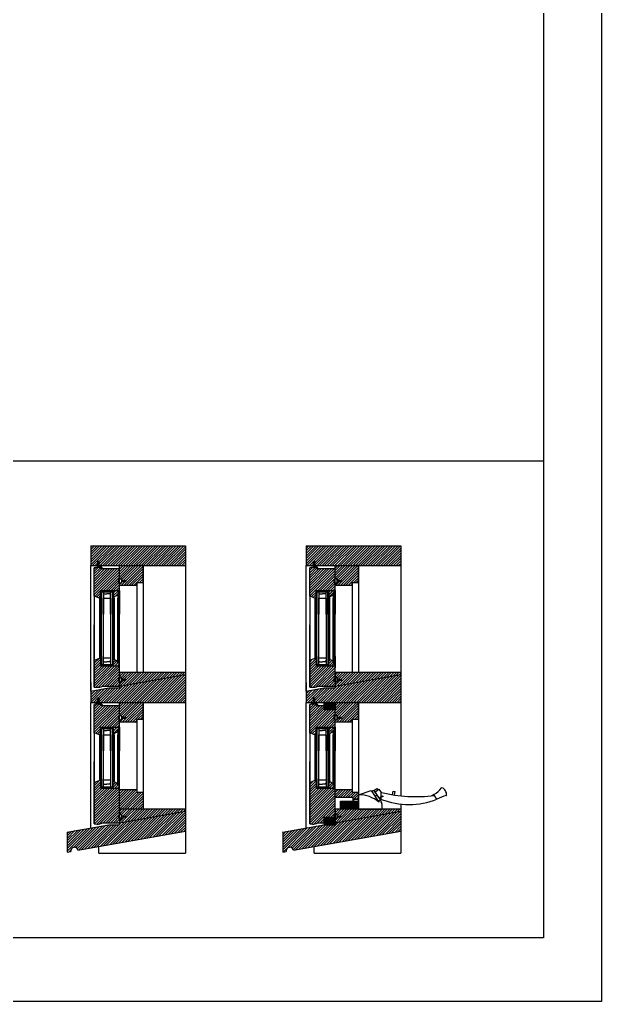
# Model space of a CAD drawing. Header units: inches. Extents: x 1985 to 11287, y 379 to 3234.
# Drawn here: x 9011.6 to 9051.9, y 1682.5 to 1750.5 of the extents above; entities that cross this region are included whole.
import ezdxf

# ---------------------------------------------------------------- set-up
doc = ezdxf.new("R2010")
doc.units = ezdxf.units.IN
doc.header["$MEASUREMENT"] = 0
for name, color, linetype in [('glass 99', 6, 'CONTINUOUS'), ('glazing tape 99', 7, 'CONTINUOUS'), ('hardware 99', 94, 'CONTINUOUS'), ('hatch 99', 1, 'CONTINUOUS'), ('separation 99', 3, 'CONTINUOUS'), ('weatherstripping 99', 5, 'CONTINUOUS'), ('wood detail 99', 7, 'CONTINUOUS')]:
    doc.layers.add(name, color=color, linetype=linetype)
pattern_1 = [(45, (8567.92054, 1741.58993), (-0.088388348, 0.088388348), [])]

msp = doc.modelspace()

# ---------------------------------------------------------------- hatches: boundary and pattern name
at = {"layer": 'glazing tape 99'}
h = msp.add_hatch(color=256, dxfattribs=at)
h.paths.add_polyline_path([(9017.261604, 1710.40328), (9017.199104, 1710.40328), (9017.199104, 1710.938994), (9017.261604, 1710.938994)])
h.paths.add_polyline_path([(9018.074104, 1710.40328), (9018.011604, 1710.40328), (9018.011604, 1710.938994), (9018.074104, 1710.938994)])
h = msp.add_hatch(color=256, dxfattribs=at)
h.paths.add_polyline_path([(9032.189895, 1710.40328), (9032.127395, 1710.40328), (9032.127395, 1710.938994), (9032.189895, 1710.938994)])
h.paths.add_polyline_path([(9033.002395, 1710.40328), (9032.939895, 1710.40328), (9032.939895, 1710.938994), (9033.002395, 1710.938994)])
h = msp.add_hatch(color=256, dxfattribs=at)
h.paths.add_polyline_path([(9017.261604, 1706.253398), (9017.199104, 1706.253398), (9017.199104, 1705.717684), (9017.261604, 1705.717684)])
h.paths.add_polyline_path([(9018.074104, 1706.253398), (9018.011604, 1706.253398), (9018.011604, 1705.717684), (9018.074104, 1705.717684)])
h = msp.add_hatch(color=256, dxfattribs=at)
h.paths.add_polyline_path([(9032.189895, 1706.253398), (9032.127395, 1706.253398), (9032.127395, 1705.717684), (9032.189895, 1705.717684)])
h.paths.add_polyline_path([(9033.002395, 1706.253398), (9032.939895, 1706.253398), (9032.939895, 1705.717684), (9033.002395, 1705.717684)])
h = msp.add_hatch(color=256, dxfattribs=at)
h.paths.add_polyline_path([(9017.261604, 1700.929073), (9017.199104, 1700.929073), (9017.199104, 1701.464787), (9017.261604, 1701.464787)])
h.paths.add_polyline_path([(9018.074104, 1700.929073), (9018.011604, 1700.929073), (9018.011604, 1701.464787), (9018.074104, 1701.464787)])
h = msp.add_hatch(color=256, dxfattribs=at)
h.paths.add_polyline_path([(9032.189895, 1700.929073), (9032.127395, 1700.929073), (9032.127395, 1701.464787), (9032.189895, 1701.464787)])
h.paths.add_polyline_path([(9033.002395, 1700.929073), (9032.939895, 1700.929073), (9032.939895, 1701.464787), (9033.002395, 1701.464787)])
h = msp.add_hatch(color=256, dxfattribs=at)
h.paths.add_polyline_path([(9017.261604, 1697.779191), (9017.199104, 1697.779191), (9017.199104, 1697.243477), (9017.261604, 1697.243477)])
h.paths.add_polyline_path([(9018.074104, 1697.779191), (9018.011604, 1697.779191), (9018.011604, 1697.243477), (9018.074104, 1697.243477)])
h = msp.add_hatch(color=256, dxfattribs=at)
h.paths.add_polyline_path([(9032.189895, 1697.779191), (9032.127395, 1697.779191), (9032.127395, 1697.243477), (9032.189895, 1697.243477)])
h.paths.add_polyline_path([(9033.002395, 1697.779191), (9032.939895, 1697.779191), (9032.939895, 1697.243477), (9033.002395, 1697.243477)])
at = {"layer": 'hardware 99'}
h = msp.add_hatch(dxfattribs=at)
h.set_pattern_fill('HONEY', color=256, scale=0.25, style=0)
h.set_pattern_definition([(0, (8612.51547, 1446.390688), (0.046875, 0.0270632937), [0.03125, -0.0625]), (120, (8612.51547, 1446.390688), (-0.0468749999, 0.027063294), [0.03125, -0.0625]), (60, (8612.51547, 1446.390688), (1e-10, 0.0541265877), [-0.0625, 0.03125])])
h.paths.add_polyline_path([(9032.689895, 1703.179073), (9032.689895, 1702.679073), (9033.439895, 1702.679073), (9033.439895, 1703.179073)])
h = msp.add_hatch(dxfattribs=at)
h.set_pattern_fill('HONEY', color=256, scale=0.25, style=0)
h.set_pattern_definition([(0, (8630.850232, 1446.571265), (0.046875, 0.0270632937), [0.03125, -0.0625]), (120, (8630.850232, 1446.571265), (-0.0468749999, 0.027063294), [0.03125, -0.0625]), (60, (8630.850232, 1446.571265), (1e-10, 0.0541265877), [-0.0625, 0.03125])])
h.paths.add_polyline_path([(9033.814895, 1696.337739), (9033.814895, 1695.775239), (9035.064895, 1695.775239), (9035.064895, 1696.337739)])
h = msp.add_hatch(dxfattribs=at)
h.set_pattern_fill('HONEY', color=256, scale=0.25, style=0)
h.set_pattern_definition([(0, (8618.938645, 1682.083762), (0.046875, 0.0270632937), [0.03125, -0.0625]), (120, (8618.938645, 1682.083762), (-0.0468749999, 0.027063294), [0.03125, -0.0625]), (60, (8618.938645, 1682.083762), (1e-10, 0.0541265877), [-0.0625, 0.03125])])
h.paths.add_polyline_path([(9033.439895, 1694.705477), (9033.439895, 1695.20545), (9032.689895, 1695.20545), (9032.689895, 1694.705477)])
at = {"layer": 'hatch 99'}
h = msp.add_hatch(dxfattribs=at)
h.set_pattern_fill('ANSI31', color=256, style=0)
h.set_pattern_definition(pattern_1)
h.paths.add_polyline_path([(9016.511604, 1714.02828), (9016.511604, 1712.65328), (9017.011653, 1712.65328), (9017.011653, 1712.96578), (9017.081653, 1712.96578), (9017.081653, 1712.65328), (9023.074104, 1712.65328), (9023.074104, 1714.02828)])
h.paths.add_polyline_path([(9018.511604, 1712.15328), (9018.511604, 1712.444589), (9017.32375, 1712.444589, 0.141972216), (9016.941408, 1712.52666, 0.035496617), (9016.761604, 1712.509594), (9016.761604, 1710.563994), (9017.136604, 1710.40328), (9017.199104, 1710.40328), (9017.199104, 1710.938994), (9018.511604, 1710.938994)])
h.paths.add_polyline_path([(9018.386604, 1710.71578), (9018.449104, 1710.71578), (9018.449104, 1710.938994), (9018.074104, 1710.938994), (9018.074104, 1710.40328), (9018.136604, 1710.40328, -0.375199902), (9018.261604, 1710.55953, 0.375199902)])
h.paths.add_polyline_path([(9019.699104, 1711.46578), (9020.136604, 1711.46578), (9020.136604, 1712.65328), (9018.511604, 1712.65328), (9018.511604, 1711.90328), (9018.511604, 1711.77783, -0.365977382), (9018.696481, 1711.62158), (9018.949104, 1711.62158), (9018.949104, 1711.55908), (9018.696481, 1711.55908, -0.365977382), (9018.511604, 1711.40283), (9018.511604, 1711.27828), (9019.699104, 1711.27828)])
h = msp.add_hatch(dxfattribs=at)
h.set_pattern_fill('ANSI31', color=256, style=0)
h.set_pattern_definition(pattern_1)
h.paths.add_polyline_path([(9031.439895, 1714.02828), (9031.439895, 1712.65328), (9031.939944, 1712.65328), (9031.939944, 1712.96578), (9032.009944, 1712.96578), (9032.009944, 1712.65328), (9038.002395, 1712.65328), (9038.002395, 1714.02828)])
h.paths.add_polyline_path([(9032.252041, 1712.444589, 0.141972216), (9031.869699, 1712.52666, 0.035496617), (9031.689895, 1712.509594), (9031.689895, 1710.563994), (9032.064895, 1710.40328), (9032.127395, 1710.40328), (9032.127395, 1710.938994), (9033.439895, 1710.938994), (9033.439895, 1712.15328), (9033.439895, 1712.444589)])
h.paths.add_polyline_path([(9033.002395, 1710.40328), (9033.064895, 1710.40328, -0.375199902), (9033.189895, 1710.55953, 0.350781059), (9033.314895, 1710.702658), (9033.314895, 1710.71578), (9033.377395, 1710.71578), (9033.377395, 1710.938994), (9033.002395, 1710.938994)])
h.paths.add_polyline_path([(9033.877395, 1711.62158), (9033.877395, 1711.55908), (9033.624772, 1711.55908, -0.365977382), (9033.439895, 1711.40283), (9033.439895, 1711.27828), (9034.627395, 1711.27828), (9034.627395, 1711.46578), (9035.064895, 1711.46578), (9035.064895, 1712.65328), (9033.439895, 1712.65328), (9033.439895, 1711.90328), (9033.439895, 1711.77783, -0.365977382), (9033.624772, 1711.62158)])
h = msp.add_hatch(dxfattribs=at)
h.set_pattern_fill('ANSI31', color=256, style=0)
h.set_pattern_definition(pattern_1)
h.paths.add_polyline_path([(9018.449104, 1705.940898), (9018.386604, 1705.940898), (9018.386604, 1705.95402, 0.350781055), (9018.261604, 1706.097148, -0.375199902), (9018.136604, 1706.253398), (9018.074104, 1706.253398), (9018.074104, 1705.717684), (9018.449104, 1705.717684)])
h.paths.add_polyline_path([(9018.511604, 1705.717684), (9017.199104, 1705.717684), (9017.199104, 1706.253398), (9017.136604, 1706.253398), (9016.761604, 1706.092684), (9016.761604, 1706.012326), (9016.761604, 1704.239642, 0.035496617), (9016.941408, 1704.222575, 0.141972216), (9017.32375, 1704.304647), (9018.511604, 1704.304647), (9018.511604, 1704.311929), (9018.511604, 1705.249446)])
h.paths.add_polyline_path([(9023.074104, 1705.11642), (9023.074104, 1705.249446), (9018.511604, 1705.249446), (9018.511604, 1704.936946, -0.365977382), (9018.696481, 1704.780696), (9018.949104, 1704.780696), (9018.949104, 1704.718196), (9018.696481, 1704.718196, -0.365977382), (9018.511604, 1704.561946), (9018.511604, 1704.311929)])
h.paths.add_polyline_path([(9023.074104, 1704.929073), (9023.074104, 1705.11642), (9018.511604, 1704.311929), (9018.511604, 1704.179683), (9017.761604, 1704.179683), (9016.511604, 1703.959275), (9016.511604, 1703.179073), (9017.011653, 1703.179073), (9017.011653, 1703.491573), (9017.081653, 1703.491573), (9017.081653, 1703.179073), (9023.074104, 1703.179073)])
h.paths.add_polyline_path([(9020.136604, 1703.179073), (9018.511604, 1703.179073), (9018.511604, 1702.429073), (9018.511604, 1702.303623, -0.365977382), (9018.696481, 1702.147373), (9018.949104, 1702.147373), (9018.949104, 1702.084873), (9018.696481, 1702.084873, -0.365977382), (9018.511604, 1701.928623), (9018.511604, 1701.804073), (9019.699104, 1701.804073), (9019.699104, 1701.991573), (9020.136604, 1701.991573)])
h.paths.add_polyline_path([(9018.511604, 1702.679073), (9018.511604, 1702.970382), (9017.32375, 1702.970382, 0.141972216), (9016.941408, 1703.052453, 0.035496617), (9016.761604, 1703.035387), (9016.761604, 1701.089787), (9017.136604, 1700.929073), (9017.199104, 1700.929073), (9017.199104, 1701.464787), (9018.511604, 1701.464787)])
h.paths.add_polyline_path([(9018.449104, 1701.464787), (9018.074104, 1701.464787), (9018.074104, 1700.929073), (9018.136604, 1700.929073, -0.375199902), (9018.261604, 1701.085323, 0.350781059), (9018.386604, 1701.228451), (9018.386604, 1701.241573), (9018.449104, 1701.241573)])
h = msp.add_hatch(dxfattribs=at)
h.set_pattern_fill('ANSI31', color=256, style=0)
h.set_pattern_definition(pattern_1)
h.paths.add_polyline_path([(9033.377395, 1705.940898), (9033.314895, 1705.940898), (9033.314895, 1705.95402, 0.350781055), (9033.189895, 1706.097148, -0.375199902), (9033.064895, 1706.253398), (9033.002395, 1706.253398), (9033.002395, 1705.717684), (9033.377395, 1705.717684)])
h.paths.add_polyline_path([(9033.439895, 1705.249446), (9033.439895, 1705.717684), (9032.127395, 1705.717684), (9032.127395, 1706.253398), (9032.064895, 1706.253398), (9031.689895, 1706.092684), (9031.689895, 1706.012326), (9031.689895, 1704.239642, 0.035496617), (9031.869699, 1704.222575, 0.141972216), (9032.252041, 1704.304647), (9033.439895, 1704.304647), (9033.439895, 1704.311929)])
h.paths.add_polyline_path([(9038.002395, 1705.11642), (9038.002395, 1705.249446), (9033.439895, 1705.249446), (9033.439895, 1704.936946, -0.365977382), (9033.624772, 1704.780696), (9033.877395, 1704.780696), (9033.877395, 1704.718196), (9033.624772, 1704.718196, -0.365977382), (9033.439895, 1704.561946), (9033.439895, 1704.311929)])
h.paths.add_polyline_path([(9038.002395, 1704.929073), (9038.002395, 1705.11642), (9033.439895, 1704.311929), (9033.439895, 1704.179683), (9032.689895, 1704.179683), (9031.439895, 1703.959275), (9031.439895, 1703.179073), (9031.939944, 1703.179073), (9031.939944, 1703.491573), (9032.009944, 1703.491573), (9032.009944, 1703.179073), (9038.002395, 1703.179073)])
h.paths.add_polyline_path([(9035.064895, 1703.179073), (9033.439895, 1703.179073), (9033.439895, 1702.429073), (9033.439895, 1702.303623, -0.365977382), (9033.624772, 1702.147373), (9033.877395, 1702.147373), (9033.877395, 1702.084873), (9033.624772, 1702.084873, -0.365977382), (9033.439895, 1701.928623), (9033.439895, 1701.804073), (9034.627395, 1701.804073), (9034.627395, 1701.991573), (9035.064895, 1701.991573)])
h.paths.add_polyline_path([(9033.439895, 1702.679073), (9032.689895, 1702.679073), (9032.689895, 1702.970382), (9032.252041, 1702.970382, 0.141972216), (9031.869699, 1703.052453, 0.035496617), (9031.689895, 1703.035387), (9031.689895, 1701.089787), (9032.064895, 1700.929073), (9032.127395, 1700.929073), (9032.127395, 1701.464787), (9033.439895, 1701.464787)])
h.paths.add_polyline_path([(9033.377395, 1701.464787), (9033.002395, 1701.464787), (9033.002395, 1700.929073), (9033.064895, 1700.929073, -0.375199902), (9033.189895, 1701.085323, 0.375199902), (9033.314895, 1701.241573), (9033.377395, 1701.241573)])
h = msp.add_hatch(dxfattribs=at)
h.set_pattern_fill('ANSI31', color=256, style=0)
h.set_pattern_definition(pattern_1)
h.paths.add_polyline_path([(9018.449104, 1697.243477), (9018.449104, 1697.466691), (9018.386604, 1697.466691), (9018.386604, 1697.479813, 0.350781055), (9018.261604, 1697.622941, -0.375199902), (9018.136604, 1697.779191), (9018.074104, 1697.779191), (9018.074104, 1697.243477)])
h.paths.add_polyline_path([(9018.511604, 1697.243477), (9017.199104, 1697.243477), (9017.199104, 1697.779191), (9017.136604, 1697.779191), (9016.761604, 1697.618477), (9016.761604, 1697.53812), (9016.761604, 1694.765435, 0.035496617), (9016.941408, 1694.748369, 0.141972216), (9017.32375, 1694.83044), (9018.511604, 1694.83044), (9018.511604, 1694.837722), (9018.511604, 1695.775239)])
h.paths.add_polyline_path([(9019.699104, 1696.962739), (9019.699104, 1697.150239), (9018.511604, 1697.150239), (9018.511604, 1696.962739), (9018.511604, 1695.775239), (9020.136604, 1695.775239), (9020.136604, 1696.962739)])
h.paths.add_polyline_path([(9023.074104, 1695.642214), (9023.074104, 1695.775239), (9018.511604, 1695.775239), (9018.511604, 1695.462739, -0.365977382), (9018.696481, 1695.306489), (9018.949104, 1695.306489), (9018.949104, 1695.243989), (9018.696481, 1695.243989, -0.365977382), (9018.511604, 1695.087739), (9018.511604, 1694.837722)])
h.paths.add_polyline_path([(9018.511604, 1694.837722), (9018.511604, 1694.705477), (9017.761604, 1694.705477), (9014.886604, 1694.198536), (9014.886604, 1692.802325), (9015.130664, 1692.845359, -1), (9015.623068, 1692.932183), (9023.074104, 1694.246002), (9023.074104, 1695.642214)])
h = msp.add_hatch(dxfattribs=at)
h.set_pattern_fill('ANSI31', color=256, style=0)
h.set_pattern_definition(pattern_1)
h.paths.add_polyline_path([(9033.002395, 1697.243477), (9033.377395, 1697.243477), (9033.377395, 1697.466691), (9033.314895, 1697.466691), (9033.314895, 1697.479813, 0.350781055), (9033.189895, 1697.622941, -0.375199902), (9033.064895, 1697.779191), (9033.002395, 1697.779191)])
h.paths.add_polyline_path([(9033.439895, 1697.243477), (9032.127395, 1697.243477), (9032.127395, 1697.779191), (9032.064895, 1697.779191), (9031.689895, 1697.618477), (9031.689895, 1697.53812), (9031.689895, 1694.765435, 0.035496617), (9031.869699, 1694.748369, 0.141972216), (9032.252041, 1694.83044), (9032.689895, 1694.83044), (9032.689895, 1695.20545), (9033.439895, 1695.20545), (9033.439895, 1695.775239)])
h.paths.add_polyline_path([(9034.689895, 1696.587739), (9034.689895, 1696.475239), (9035.064895, 1696.475239), (9035.064895, 1696.962739), (9034.627395, 1696.962739), (9034.627395, 1697.150239), (9033.439895, 1697.150239), (9033.439895, 1696.962739), (9033.439895, 1696.587739)])
h.paths.add_polyline_path([(9033.439895, 1695.775239), (9033.439895, 1695.462739, -0.365977382), (9033.624772, 1695.306489), (9033.877395, 1695.306489), (9033.877395, 1695.243989), (9033.624772, 1695.243989, -0.365977382), (9033.439895, 1695.087739), (9033.439895, 1694.837722), (9038.002395, 1695.642214), (9038.002395, 1695.775239)])
h.paths.add_polyline_path([(9033.439895, 1694.837722), (9033.439895, 1694.705477), (9032.689895, 1694.705477), (9029.814895, 1694.198536), (9029.814895, 1692.802325), (9030.058955, 1692.845359, -1), (9030.551359, 1692.932183), (9038.002395, 1694.246002), (9038.002395, 1695.642214)])
at = {"layer": 'weatherstripping 99'}
h = msp.add_hatch(dxfattribs=at)
h.set_pattern_fill('HONEY', color=256, scale=0.25, angle=-90, style=0)
h.set_pattern_definition([(90, (8757.530309, 1291.87633), (0.0270632938, 0.046875), [0.03125, -0.0625]), (330, (8757.530309, 1291.87633), (0.027063294, -0.0468749999), [0.03125, -0.0625]), (30, (8757.530309, 1291.87633), (0.0541265877, 1e-10), [-0.0625, 0.03125])])
h.paths.add_polyline_path([(9017.172457, 1712.647055, 0.232445164), (9017.15979, 1712.65328), (9017.090153, 1712.65328, -0.414213562), (9017.074153, 1712.66928), (9017.074153, 1712.78628), (9017.105653, 1712.859323), (9017.046778, 1712.900401, 0.153488459), (9017.037623, 1712.90328), (9017.027653, 1712.90328, 0.414213562), (9017.011653, 1712.88728), (9017.011653, 1712.599552, 0.256161577), (9017.01905, 1712.586062), (9017.294821, 1712.410188, 0.35180203), (9017.314738, 1712.412364), (9017.326704, 1712.42433, 0.377155593), (9017.328057, 1712.445419)])
h = msp.add_hatch(dxfattribs=at)
h.set_pattern_fill('HONEY', color=256, scale=0.25, angle=-90, style=0)
h.set_pattern_definition([(90, (8772.4586, 1291.87633), (0.0270632938, 0.046875), [0.03125, -0.0625]), (330, (8772.4586, 1291.87633), (0.027063294, -0.0468749999), [0.03125, -0.0625]), (30, (8772.4586, 1291.87633), (0.0541265877, 1e-10), [-0.0625, 0.03125])])
h.paths.add_polyline_path([(9032.100748, 1712.647055, 0.232445164), (9032.088081, 1712.65328), (9032.018444, 1712.65328, -0.414213562), (9032.002444, 1712.66928), (9032.002444, 1712.78628), (9032.033944, 1712.859323), (9031.975069, 1712.900401, 0.153488459), (9031.965914, 1712.90328), (9031.955944, 1712.90328, 0.414213562), (9031.939944, 1712.88728), (9031.939944, 1712.599552, 0.256161577), (9031.94734, 1712.586062), (9032.223111, 1712.410188, 0.35180203), (9032.243028, 1712.412364), (9032.254994, 1712.42433, 0.377155593), (9032.256348, 1712.445419)])
h = msp.add_hatch(dxfattribs=at)
h.set_pattern_fill('HONEY', color=256, scale=0.25, angle=-90, style=0)
h.set_pattern_definition([(90, (8757.530309, 1282.402123), (0.0270632938, 0.046875), [0.03125, -0.0625]), (330, (8757.530309, 1282.402123), (0.027063294, -0.0468749999), [0.03125, -0.0625]), (30, (8757.530309, 1282.402123), (0.0541265877, 1e-10), [-0.0625, 0.03125])])
h.paths.add_polyline_path([(9017.172457, 1703.172848, 0.232445164), (9017.15979, 1703.179073), (9017.090153, 1703.179073, -0.414213562), (9017.074153, 1703.195073), (9017.074153, 1703.312073), (9017.105653, 1703.385116), (9017.046778, 1703.426195, 0.153488459), (9017.037623, 1703.429073), (9017.027653, 1703.429073, 0.414213562), (9017.011653, 1703.413073), (9017.011653, 1703.125346, 0.256161577), (9017.01905, 1703.111856), (9017.294821, 1702.935981, 0.35180203), (9017.314738, 1702.938158), (9017.326704, 1702.950124, 0.377155593), (9017.328057, 1702.971212)])
h = msp.add_hatch(dxfattribs=at)
h.set_pattern_fill('HONEY', color=256, scale=0.25, angle=-90, style=0)
h.set_pattern_definition([(90, (8772.4586, 1282.402123), (0.0270632938, 0.046875), [0.03125, -0.0625]), (330, (8772.4586, 1282.402123), (0.027063294, -0.0468749999), [0.03125, -0.0625]), (30, (8772.4586, 1282.402123), (0.0541265877, 1e-10), [-0.0625, 0.03125])])
h.paths.add_polyline_path([(9032.100748, 1703.172848, 0.232445164), (9032.088081, 1703.179073), (9032.018444, 1703.179073, -0.414213562), (9032.002444, 1703.195073), (9032.002444, 1703.312073), (9032.033944, 1703.385116), (9031.975069, 1703.426195, 0.153488459), (9031.965914, 1703.429073), (9031.955944, 1703.429073, 0.414213562), (9031.939944, 1703.413073), (9031.939944, 1703.125346, 0.256161577), (9031.94734, 1703.111856), (9032.223111, 1702.935981, 0.35180203), (9032.243028, 1702.938158), (9032.254994, 1702.950124, 0.377155593), (9032.256348, 1702.971212)])

# ---------------------------------------------------------------- linework, layer by layer
at = {"layer": 'glass 99'}
for p, q in [((9017.261604, 1710.845244), (9017.261604, 1709.296161)), ((9017.261604, 1710.30953), (9017.261604, 1710.845244)), ((9017.261604, 1710.845244), (9018.011604, 1710.845244)), ((9017.386604, 1710.845244), (9017.386604, 1709.296161)), ((9017.416595, 1710.703374), (9017.386604, 1710.595591)), ((9017.416595, 1710.703374), (9017.636604, 1710.703374)), ((9017.856613, 1710.703374), (9017.636604, 1710.703374)), ((9017.856613, 1710.703374), (9017.886604, 1710.595591)), ((9017.886604, 1709.296161), (9017.886604, 1710.845244)), ((9018.011604, 1709.296161), (9018.011604, 1710.845244)), ((9032.189895, 1710.845244), (9032.189895, 1709.296161)), ((9032.189895, 1710.30953), (9032.189895, 1710.845244)), ((9032.189895, 1710.845244), (9032.939895, 1710.845244)), ((9032.314895, 1710.845244), (9032.314895, 1709.296161)), ((9032.344886, 1710.703374), (9032.314895, 1710.595591)), ((9032.344886, 1710.703374), (9032.564895, 1710.703374)), ((9032.784903, 1710.703374), (9032.564895, 1710.703374)), ((9032.784903, 1710.703374), (9032.814895, 1710.595591)), ((9032.814895, 1709.296161), (9032.814895, 1710.845244)), ((9032.939895, 1709.296161), (9032.939895, 1710.845244)), ((9017.261604, 1705.811434), (9017.261604, 1710.30953)), ((9017.386604, 1705.811434), (9017.386604, 1710.40328)), ((9017.386604, 1710.40328), (9017.886604, 1710.40328)), ((9017.886604, 1710.40328), (9017.886604, 1705.811434)), ((9018.011604, 1710.30953), (9018.011604, 1705.811434)), ((9032.189895, 1705.811434), (9032.189895, 1710.30953)), ((9032.314895, 1705.811434), (9032.314895, 1710.40328)), ((9032.314895, 1710.40328), (9032.814895, 1710.40328)), ((9032.814895, 1710.40328), (9032.814895, 1705.811434)), ((9032.939895, 1710.30953), (9032.939895, 1705.811434)), ((9017.261604, 1706.347148), (9017.261604, 1705.811434)), ((9017.261604, 1705.811434), (9018.011604, 1705.811434)), ((9017.886604, 1706.253398), (9017.386604, 1706.253398)), ((9017.416595, 1705.989018), (9017.386604, 1706.0968)), ((9017.416595, 1705.989018), (9017.636604, 1705.989018)), ((9017.856613, 1705.989018), (9017.636604, 1705.989018)), ((9017.856613, 1705.989018), (9017.886604, 1706.0968)), ((9032.189895, 1706.347148), (9032.189895, 1705.811434)), ((9032.189895, 1705.811434), (9032.939895, 1705.811434)), ((9032.814895, 1706.253398), (9032.314895, 1706.253398)), ((9032.344886, 1705.989018), (9032.314895, 1706.0968)), ((9032.344886, 1705.989018), (9032.564895, 1705.989018)), ((9032.784903, 1705.989018), (9032.564895, 1705.989018)), ((9032.784903, 1705.989018), (9032.814895, 1706.0968)), ((9017.261604, 1701.371037), (9017.261604, 1699.821955)), ((9017.261604, 1700.835323), (9017.261604, 1701.371037)), ((9017.261604, 1701.371037), (9018.011604, 1701.371037)), ((9017.386604, 1701.371037), (9017.386604, 1699.821955)), ((9017.416595, 1701.229167), (9017.386604, 1701.121385)), ((9017.416595, 1701.229167), (9017.636604, 1701.229167)), ((9017.856613, 1701.229167), (9017.636604, 1701.229167)), ((9017.856613, 1701.229167), (9017.886604, 1701.121385)), ((9017.886604, 1699.821955), (9017.886604, 1701.371037)), ((9018.011604, 1699.821955), (9018.011604, 1701.371037)), ((9032.189895, 1701.371037), (9032.189895, 1699.821955)), ((9032.189895, 1700.835323), (9032.189895, 1701.371037)), ((9032.189895, 1701.371037), (9032.939895, 1701.371037)), ((9032.314895, 1701.371037), (9032.314895, 1699.821955)), ((9032.344886, 1701.229167), (9032.314895, 1701.121385)), ((9032.344886, 1701.229167), (9032.564895, 1701.229167)), ((9032.784903, 1701.229167), (9032.564895, 1701.229167)), ((9032.784903, 1701.229167), (9032.814895, 1701.121385)), ((9032.814895, 1699.821955), (9032.814895, 1701.371037)), ((9032.939895, 1699.821955), (9032.939895, 1701.371037)), ((9017.261604, 1697.337227), (9017.261604, 1700.835323)), ((9017.386604, 1697.337227), (9017.386604, 1700.929073)), ((9017.386604, 1700.929073), (9017.886604, 1700.929073)), ((9017.886604, 1700.929073), (9017.886604, 1697.337227)), ((9018.011604, 1700.835323), (9018.011604, 1697.337227)), ((9032.189895, 1697.337227), (9032.189895, 1700.835323)), ((9032.314895, 1697.337227), (9032.314895, 1700.929073)), ((9032.314895, 1700.929073), (9032.814895, 1700.929073)), ((9032.814895, 1700.929073), (9032.814895, 1697.337227)), ((9032.939895, 1700.835323), (9032.939895, 1697.337227)), ((9017.261604, 1697.872941), (9017.261604, 1697.337227)), ((9017.886604, 1697.779191), (9017.386604, 1697.779191)), ((9017.416595, 1697.514811), (9017.386604, 1697.622594)), ((9017.856613, 1697.514811), (9017.886604, 1697.622594)), ((9032.189895, 1697.872941), (9032.189895, 1697.337227)), ((9032.814895, 1697.779191), (9032.314895, 1697.779191)), ((9032.344886, 1697.514811), (9032.314895, 1697.622594)), ((9032.784903, 1697.514811), (9032.814895, 1697.622594)), ((9017.261604, 1697.337227), (9018.011604, 1697.337227)), ((9017.416595, 1697.514811), (9017.636604, 1697.514811)), ((9017.856613, 1697.514811), (9017.636604, 1697.514811)), ((9032.189895, 1697.337227), (9032.939895, 1697.337227)), ((9032.344886, 1697.514811), (9032.564895, 1697.514811)), ((9032.784903, 1697.514811), (9032.564895, 1697.514811))]:
    msp.add_line(p, q, dxfattribs=at)
at = {"layer": 'hardware 99'}
for p, q in [((9032.689895, 1702.679073), (9032.689895, 1703.179073)), ((9032.689895, 1703.179073), (9033.439895, 1703.179073)), ((9033.439895, 1703.179073), (9033.439895, 1702.679073)), ((9033.439895, 1702.679073), (9032.689895, 1702.679073)), ((9035.064895, 1696.775239), (9035.939895, 1697.075239)), ((9035.939895, 1697.075239), (9036.484895, 1696.275239)), ((9035.987188, 1697.005818), (9036.111155, 1697.09027)), ((9036.111155, 1697.09027), (9036.561568, 1696.429113)), ((9036.12523, 1697.069609), (9036.331842, 1697.210363)), ((9036.195607, 1696.966303), (9036.484863, 1697.163359)), ((9036.331842, 1697.210363), (9036.402219, 1697.107057)), ((9036.484863, 1697.163359), (9036.638075, 1696.938462)), ((9037.426665, 1696.783884), (9037.461356, 1697.028691)), ((9037.461356, 1697.028691), (9037.599972, 1697.009048)), ((9037.564895, 1696.761521), (9037.599972, 1697.009048)), ((9033.814895, 1695.775239), (9033.814895, 1696.337739)), ((9033.814895, 1696.337739), (9035.064895, 1696.337739)), ((9034.752395, 1696.337739), (9034.752395, 1696.475239)), ((9034.752395, 1696.475239), (9035.064895, 1696.475239)), ((9036.212395, 1696.675239), (9036.336361, 1696.759692)), ((9036.437601, 1696.344661), (9036.628667, 1696.474825)), ((9036.477115, 1696.55308), (9036.627395, 1696.655458)), ((9036.627395, 1696.483471), (9036.627395, 1696.915511)), ((9040.293165, 1696.804033), (9040.123278, 1696.709052)), ((9040.502395, 1696.462739), (9040.293165, 1696.804033)), ((9035.064895, 1695.775239), (9033.814895, 1695.775239)), ((9032.689895, 1695.20545), (9032.689895, 1694.705477)), ((9033.439895, 1695.20545), (9032.689895, 1695.20545)), ((9033.439895, 1694.705477), (9033.439895, 1695.20545)), ((9032.689895, 1694.705477), (9033.439895, 1694.705477))]:
    msp.add_line(p, q, dxfattribs=at)
at = {"layer": 'hardware 99', "linetype": 'Continuous'}
for p, q in [((9035.064895, 1695.775239), (9035.064895, 1696.775239)), ((9035.064895, 1695.775239), (9035.064895, 1696.775239)), ((9035.064895, 1695.775239), (9036.689895, 1695.775239)), ((9036.689895, 1696.150239), (9036.689895, 1695.775239))]:
    msp.add_line(p, q, dxfattribs=at)
at = {"layer": 'hardware 99'}
msp.add_circle((9036.726898, 1696.659952), 0.034449, dxfattribs=at)
for centre, radius, start, end in [((9036.657395, 1696.915511), 0.03, 75.78266616, 180), ((9039.040703, 1706.322286), 9.673998, 255.78266616, 277.69052769), ((9039.403713, 1698.36103), 1.793144, 299.73763364, 321.89018439), ((9040.83805, 1697.235629), 0.03, 68.91411633, 141.37720675), ((9040.663844, 1696.801387), 0.49788, 31.03052478, 68.1872996), ((9040.668202, 1696.794278), 0.49788, 354.83334999, 31.99012481), ((9035.077234, 1694.543883), 2.23139, 50.88753444, 90.31684067), ((9036.414256, 1696.32389), 0.085771, 325.44376451, 36.95264484), ((9036.15821, 1696.061309), 0.539071, 9.49546379, 42.46315861), ((9036.657395, 1696.483471), 0.03, 180, 249.40353102), ((9038.564895, 1701.559243), 5.452362, 249.40353102, 290.81493191), ((9041.486427, 1694.963725), 1.793144, 101.1304652, 123.28301595), ((9041.134217, 1696.752522), 0.03, 281.64344283, 354.10653326)]:
    msp.add_arc(centre, radius, start, end, dxfattribs=at)
at = {"layer": 'separation 99'}
msp.add_line((8916.275899, 1719.921555), (9047.87246, 1719.921555), dxfattribs=at)
for points in [[(9051.893514, 1682.465666), (8864.807389, 1682.465666), (8864.807389, 1896.283822), (9051.893514, 1896.283822)], [(8916.275899, 1819.09945), (9047.87246, 1819.09945), (9047.87246, 1686.862257), (8916.275899, 1686.862257)]]:
    msp.add_lwpolyline(points, close=True, dxfattribs=at)
at = {"layer": 'weatherstripping 99'}
for p, q in [((9017.011653, 1712.88728), (9017.011653, 1712.599552)), ((9017.294821, 1712.410188), (9017.01905, 1712.586062)), ((9017.027653, 1712.90328), (9017.037623, 1712.90328)), ((9017.046778, 1712.900401), (9017.105653, 1712.859323)), ((9017.105653, 1712.859323), (9017.074153, 1712.78628)), ((9017.074153, 1712.78628), (9017.074153, 1712.66928)), ((9017.15979, 1712.65328), (9017.090153, 1712.65328)), ((9017.172457, 1712.647055), (9017.328057, 1712.445419)), ((9031.939944, 1712.88728), (9031.939944, 1712.599552)), ((9032.223111, 1712.410188), (9031.94734, 1712.586062)), ((9031.955944, 1712.90328), (9031.965914, 1712.90328)), ((9031.975069, 1712.900401), (9032.033944, 1712.859323)), ((9032.033944, 1712.859323), (9032.002444, 1712.78628)), ((9032.002444, 1712.78628), (9032.002444, 1712.66928)), ((9032.088081, 1712.65328), (9032.018444, 1712.65328)), ((9032.100748, 1712.647055), (9032.256348, 1712.445419)), ((9017.314738, 1712.412364), (9017.326704, 1712.42433)), ((9032.243028, 1712.412364), (9032.254994, 1712.42433)), ((9018.949104, 1711.59033), (9018.667854, 1711.59033)), ((9033.877395, 1711.59033), (9033.596145, 1711.59033)), ((9018.949104, 1704.749446), (9018.667854, 1704.749446)), ((9033.877395, 1704.749446), (9033.596145, 1704.749446)), ((9017.011653, 1703.413073), (9017.011653, 1703.125346)), ((9017.294821, 1702.935981), (9017.01905, 1703.111856)), ((9017.027653, 1703.429073), (9017.037623, 1703.429073)), ((9017.046778, 1703.426195), (9017.105653, 1703.385116)), ((9017.105653, 1703.385116), (9017.074153, 1703.312073)), ((9017.074153, 1703.312073), (9017.074153, 1703.195073)), ((9017.15979, 1703.179073), (9017.090153, 1703.179073)), ((9017.172457, 1703.172848), (9017.328057, 1702.971212)), ((9031.939944, 1703.413073), (9031.939944, 1703.125346)), ((9032.223111, 1702.935981), (9031.94734, 1703.111856)), ((9031.955944, 1703.429073), (9031.965914, 1703.429073)), ((9031.975069, 1703.426195), (9032.033944, 1703.385116)), ((9032.033944, 1703.385116), (9032.002444, 1703.312073)), ((9032.002444, 1703.312073), (9032.002444, 1703.195073)), ((9032.088081, 1703.179073), (9032.018444, 1703.179073)), ((9032.100748, 1703.172848), (9032.256348, 1702.971212)), ((9017.314738, 1702.938158), (9017.326704, 1702.950124)), ((9032.243028, 1702.938158), (9032.254994, 1702.950124)), ((9018.949104, 1702.116123), (9018.667854, 1702.116123)), ((9033.877395, 1702.116123), (9033.596145, 1702.116123)), ((9018.949104, 1695.275239), (9018.667854, 1695.275239)), ((9033.877395, 1695.275239), (9033.596145, 1695.275239))]:
    msp.add_line(p, q, dxfattribs=at)
for centre, radius, start, end in [((9017.027653, 1712.88728), 0.016, 90, 180), ((9017.027653, 1712.599552), 0.016, 180, 237.47209795), ((9017.037623, 1712.88728), 0.016, 55.09543751, 90), ((9017.090153, 1712.66928), 0.016, 180, 270), ((9017.15979, 1712.63728), 0.016, 37.65699188, 90), ((9031.955944, 1712.88728), 0.016, 90, 180), ((9031.955944, 1712.599552), 0.016, 180, 237.47209795), ((9031.965914, 1712.88728), 0.016, 55.09543751, 90), ((9032.018444, 1712.66928), 0.016, 180, 270), ((9032.088081, 1712.63728), 0.016, 37.65699188, 90), ((9017.303424, 1712.423678), 0.016, 237.47209795, 315), ((9017.31539, 1712.435644), 0.016, 315, 37.65699188), ((9032.231715, 1712.423678), 0.016, 237.47209795, 315), ((9032.243681, 1712.435644), 0.016, 315, 37.65699188), ((9018.680992, 1711.59033), 0.25, 150.08871422, 209.91128578), ((9018.518467, 1711.683828), 0.0625, 85.80195244, 150.08871422), ((9018.518467, 1711.496831), 0.0625, 209.91128578, 274.19804756), ((9018.511604, 1711.59033), 0.15625, 274.19804756, 85.80195244), ((9033.609282, 1711.59033), 0.25, 150.08871422, 209.91128578), ((9033.446757, 1711.683828), 0.0625, 85.80195244, 150.08871422), ((9033.446757, 1711.496831), 0.0625, 209.91128578, 274.19804756), ((9033.439895, 1711.59033), 0.15625, 274.19804756, 85.80195244), ((9018.680992, 1704.749446), 0.25, 150.08871422, 209.91128578), ((9018.518467, 1704.842944), 0.0625, 85.80195244, 150.08871422), ((9018.518467, 1704.655947), 0.0625, 209.91128578, 274.19804756), ((9018.511604, 1704.749446), 0.15625, 274.19804756, 85.80195244), ((9033.609282, 1704.749446), 0.25, 150.08871422, 209.91128578), ((9033.446757, 1704.842944), 0.0625, 85.80195244, 150.08871422), ((9033.446757, 1704.655947), 0.0625, 209.91128578, 274.19804756), ((9033.439895, 1704.749446), 0.15625, 274.19804756, 85.80195244), ((9017.027653, 1703.413073), 0.016, 90, 180), ((9017.027653, 1703.125346), 0.016, 180, 237.47209795), ((9017.037623, 1703.413073), 0.016, 55.09543751, 90), ((9017.090153, 1703.195073), 0.016, 180, 270), ((9017.15979, 1703.163073), 0.016, 37.65699188, 90), ((9031.955944, 1703.413073), 0.016, 90, 180), ((9031.955944, 1703.125346), 0.016, 180, 237.47209795), ((9031.965914, 1703.413073), 0.016, 55.09543751, 90), ((9032.018444, 1703.195073), 0.016, 180, 270), ((9032.088081, 1703.163073), 0.016, 37.65699188, 90), ((9017.303424, 1702.949471), 0.016, 237.47209795, 315), ((9017.31539, 1702.961437), 0.016, 315, 37.65699188), ((9032.231715, 1702.949471), 0.016, 237.47209795, 315), ((9032.243681, 1702.961437), 0.016, 315, 37.65699188), ((9018.680992, 1702.116123), 0.25, 150.08871422, 209.91128578), ((9018.518467, 1702.209621), 0.0625, 85.80195244, 150.08871422), ((9018.518467, 1702.022624), 0.0625, 209.91128578, 274.19804756), ((9018.511604, 1702.116123), 0.15625, 274.19804756, 85.80195244), ((9033.609282, 1702.116123), 0.25, 150.08871422, 209.91128578), ((9033.446757, 1702.209621), 0.0625, 85.80195244, 150.08871422), ((9033.446757, 1702.022624), 0.0625, 209.91128578, 274.19804756), ((9033.439895, 1702.116123), 0.15625, 274.19804756, 85.80195244), ((9018.680992, 1695.275239), 0.25, 150.08871422, 209.91128578), ((9018.518467, 1695.368738), 0.0625, 85.80195244, 150.08871422), ((9018.518467, 1695.181741), 0.0625, 209.91128578, 274.19804756), ((9018.511604, 1695.275239), 0.15625, 274.19804756, 85.80195244), ((9033.609282, 1695.275239), 0.25, 150.08871422, 209.91128578), ((9033.446757, 1695.368738), 0.0625, 85.80195244, 150.08871422), ((9033.446757, 1695.181741), 0.0625, 209.91128578, 274.19804756), ((9033.439895, 1695.275239), 0.15625, 274.19804756, 85.80195244)]:
    msp.add_arc(centre, radius, start, end, dxfattribs=at)
at = {"layer": 'wood detail 99'}
for p, q in [((9016.511604, 1714.02828), (9016.511604, 1712.65328)), ((9016.511604, 1714.02828), (9023.074104, 1714.02828)), ((9023.074104, 1714.02828), (9023.074104, 1704.929073)), ((9031.439895, 1714.02828), (9031.439895, 1712.65328)), ((9031.439895, 1714.02828), (9038.002395, 1714.02828)), ((9038.002395, 1714.02828), (9038.002395, 1704.929073)), ((9016.511604, 1703.959275), (9016.511604, 1712.65328)), ((9016.511604, 1712.65328), (9017.011653, 1712.65328)), ((9017.011653, 1712.65328), (9017.011653, 1712.96578)), ((9017.011653, 1712.96578), (9017.081653, 1712.96578)), ((9017.081653, 1712.96578), (9017.081653, 1712.65328)), ((9017.081653, 1712.65328), (9023.074104, 1712.65328)), ((9018.511604, 1711.90328), (9018.511604, 1712.65328)), ((9018.511604, 1712.65328), (9020.136604, 1712.65328)), ((9020.136604, 1712.65328), (9019.761604, 1712.65328)), ((9020.136604, 1712.65328), (9020.136604, 1712.15328)), ((9020.136604, 1711.46578), (9020.136604, 1712.65328)), ((9031.439895, 1703.959275), (9031.439895, 1712.65328)), ((9031.439895, 1712.65328), (9031.939944, 1712.65328)), ((9031.939944, 1712.65328), (9031.939944, 1712.96578)), ((9031.939944, 1712.96578), (9032.009944, 1712.96578)), ((9032.009944, 1712.96578), (9032.009944, 1712.65328)), ((9032.009944, 1712.65328), (9038.002395, 1712.65328)), ((9033.439895, 1711.90328), (9033.439895, 1712.65328)), ((9033.439895, 1712.65328), (9035.064895, 1712.65328)), ((9035.064895, 1712.65328), (9034.689895, 1712.65328)), ((9035.064895, 1712.65328), (9035.064895, 1712.15328)), ((9035.064895, 1711.46578), (9035.064895, 1712.65328)), ((9016.761604, 1710.52828), (9016.761604, 1712.509594)), ((9017.32375, 1712.444589), (9018.511604, 1712.444589)), ((9018.511604, 1710.938994), (9018.511604, 1712.15328)), ((9020.136604, 1712.15328), (9020.136604, 1706.374446)), ((9031.689895, 1710.52828), (9031.689895, 1712.509594)), ((9032.252041, 1712.444589), (9033.439895, 1712.444589)), ((9033.439895, 1710.938994), (9033.439895, 1712.15328)), ((9035.064895, 1712.15328), (9035.064895, 1706.374446)), ((9019.699104, 1711.27828), (9018.511604, 1711.27828)), ((9019.699104, 1711.46578), (9019.699104, 1705.249446)), ((9019.699104, 1711.27828), (9019.699104, 1711.46578)), ((9020.136604, 1711.46578), (9019.699104, 1711.46578)), ((9034.627395, 1711.27828), (9033.439895, 1711.27828)), ((9034.627395, 1711.46578), (9034.627395, 1705.249446)), ((9034.627395, 1711.27828), (9034.627395, 1711.46578)), ((9035.064895, 1711.46578), (9034.627395, 1711.46578)), ((9016.761604, 1710.644351), (9016.761604, 1709.296161)), ((9017.199104, 1710.40328), (9017.199104, 1710.938994)), ((9018.386604, 1710.71578), (9018.386604, 1709.296161)), ((9018.449104, 1710.71578), (9018.449104, 1709.296161)), ((9018.511604, 1710.938994), (9018.511604, 1709.296161)), ((9031.689895, 1710.644351), (9031.689895, 1709.296161)), ((9032.127395, 1710.40328), (9032.127395, 1710.938994)), ((9033.314895, 1710.71578), (9033.314895, 1709.296161)), ((9033.377395, 1710.71578), (9033.377395, 1709.296161)), ((9033.439895, 1710.938994), (9033.439895, 1709.296161)), ((9016.761604, 1710.52828), (9016.761604, 1706.092684)), ((9017.136604, 1706.253398), (9017.136604, 1710.40328)), ((9017.136604, 1710.40328), (9017.261604, 1710.40328)), ((9017.199104, 1710.40328), (9017.199104, 1706.253398)), ((9018.011604, 1710.40328), (9018.136604, 1710.40328)), ((9018.074104, 1710.40328), (9018.074104, 1706.253398)), ((9018.136604, 1710.40328), (9018.136604, 1706.253398)), ((9018.386604, 1705.940898), (9018.386604, 1710.40328)), ((9018.449104, 1705.940898), (9018.449104, 1710.40328)), ((9018.511604, 1705.717684), (9018.511604, 1710.40328)), ((9031.689895, 1710.52828), (9031.689895, 1706.092684)), ((9032.064895, 1706.253398), (9032.064895, 1710.40328)), ((9032.064895, 1710.40328), (9032.189895, 1710.40328)), ((9032.127395, 1710.40328), (9032.127395, 1706.253398)), ((9032.939895, 1710.40328), (9033.064895, 1710.40328)), ((9033.002395, 1710.40328), (9033.002395, 1706.253398)), ((9033.064895, 1710.40328), (9033.064895, 1706.253398)), ((9033.314895, 1705.940898), (9033.314895, 1710.40328)), ((9033.377395, 1705.940898), (9033.377395, 1710.40328)), ((9033.439895, 1705.717684), (9033.439895, 1710.40328)), ((9016.761604, 1706.012326), (9016.761604, 1708.551816)), ((9031.689895, 1706.012326), (9031.689895, 1708.551816)), ((9019.699104, 1706.561946), (9019.699104, 1706.374446)), ((9034.627395, 1706.561946), (9034.627395, 1706.374446)), ((9016.761604, 1706.134552), (9016.761604, 1704.239642)), ((9016.761604, 1704.239642), (9016.761604, 1706.134552)), ((9017.136604, 1706.253398), (9017.199104, 1706.253398)), ((9017.261604, 1706.253398), (9017.199104, 1706.253398)), ((9017.199104, 1706.253398), (9017.199104, 1705.717684)), ((9018.074104, 1706.253398), (9018.011604, 1706.253398)), ((9020.136604, 1706.374446), (9020.136604, 1705.249446)), ((9031.689895, 1706.134552), (9031.689895, 1704.239642)), ((9031.689895, 1704.239642), (9031.689895, 1706.134552)), ((9032.064895, 1706.253398), (9032.127395, 1706.253398)), ((9032.189895, 1706.253398), (9032.127395, 1706.253398)), ((9032.127395, 1706.253398), (9032.127395, 1705.717684)), ((9033.002395, 1706.253398), (9032.939895, 1706.253398)), ((9033.439895, 1706.374446), (9033.439895, 1705.561946)), ((9035.064895, 1706.374446), (9035.064895, 1705.249446)), ((9018.511604, 1704.635575), (9018.511604, 1705.717684)), ((9018.511604, 1705.374446), (9018.511604, 1705.561946)), ((9018.511604, 1705.249446), (9018.511604, 1704.311929)), ((9023.074104, 1705.249446), (9018.511604, 1705.249446)), ((9018.511604, 1704.311929), (9023.074104, 1705.11642)), ((9033.439895, 1704.635575), (9033.439895, 1705.717684)), ((9033.439895, 1705.249446), (9033.439895, 1704.311929)), ((9038.002395, 1705.249446), (9033.439895, 1705.249446)), ((9033.439895, 1704.311929), (9038.002395, 1705.11642)), ((9016.511604, 1704.554073), (9016.511604, 1703.179073)), ((9023.074104, 1704.929073), (9023.074104, 1703.179073)), ((9031.439895, 1704.554073), (9031.439895, 1703.179073)), ((9038.002395, 1704.929073), (9038.002395, 1703.179073)), ((9016.511604, 1703.959275), (9017.761604, 1704.179683)), ((9017.32375, 1704.304647), (9018.511604, 1704.304647)), ((9017.761604, 1704.179683), (9018.511604, 1704.179683)), ((9018.511604, 1704.311929), (9018.511604, 1704.179683)), ((9031.439895, 1703.959275), (9032.689895, 1704.179683)), ((9032.252041, 1704.304647), (9033.439895, 1704.304647)), ((9032.689895, 1704.179683), (9033.439895, 1704.179683)), ((9033.439895, 1704.311929), (9033.439895, 1704.179683)), ((9016.511604, 1694.485068), (9016.511604, 1703.179073)), ((9016.511604, 1703.179073), (9017.011653, 1703.179073)), ((9017.011653, 1703.179073), (9017.011653, 1703.491573)), ((9017.011653, 1703.491573), (9017.081653, 1703.491573)), ((9017.081653, 1703.491573), (9017.081653, 1703.179073)), ((9017.081653, 1703.179073), (9023.074104, 1703.179073)), ((9018.511604, 1702.429073), (9018.511604, 1703.179073)), ((9018.511604, 1703.179073), (9020.136604, 1703.179073)), ((9020.136604, 1703.179073), (9019.761604, 1703.179073)), ((9020.136604, 1703.179073), (9020.136604, 1702.679073)), ((9020.136604, 1701.991573), (9020.136604, 1703.179073)), ((9023.074104, 1703.179073), (9023.074104, 1692.736202)), ((9031.439895, 1694.485068), (9031.439895, 1703.179073)), ((9031.439895, 1703.179073), (9031.939944, 1703.179073)), ((9031.939944, 1703.179073), (9031.939944, 1703.491573)), ((9031.939944, 1703.491573), (9032.009944, 1703.491573)), ((9032.009944, 1703.491573), (9032.009944, 1703.179073)), ((9032.009944, 1703.179073), (9038.002395, 1703.179073)), ((9033.439895, 1702.429073), (9033.439895, 1703.179073)), ((9033.439895, 1703.179073), (9035.064895, 1703.179073)), ((9035.064895, 1703.179073), (9034.689895, 1703.179073)), ((9035.064895, 1703.179073), (9035.064895, 1702.679073)), ((9035.064895, 1701.991573), (9035.064895, 1703.179073)), ((9038.002395, 1703.179073), (9038.002395, 1696.70417)), ((9016.761604, 1701.054073), (9016.761604, 1703.035387)), ((9017.32375, 1702.970382), (9018.511604, 1702.970382)), ((9018.511604, 1701.464787), (9018.511604, 1702.679073)), ((9020.136604, 1702.679073), (9020.136604, 1696.962739)), ((9031.689895, 1701.054073), (9031.689895, 1703.035387)), ((9032.252041, 1702.970382), (9032.689895, 1702.970382)), ((9032.689895, 1702.679073), (9032.689895, 1702.970382)), ((9032.689895, 1702.679073), (9033.439895, 1702.679073)), ((9033.439895, 1701.464787), (9033.439895, 1702.679073)), ((9035.064895, 1702.679073), (9035.064895, 1696.962739)), ((9019.699104, 1701.804073), (9018.511604, 1701.804073)), ((9019.699104, 1701.991573), (9019.699104, 1697.150239)), ((9019.699104, 1701.804073), (9019.699104, 1701.991573)), ((9020.136604, 1701.991573), (9019.699104, 1701.991573)), ((9034.627395, 1701.804073), (9033.439895, 1701.804073)), ((9034.627395, 1701.991573), (9034.627395, 1697.150239)), ((9034.627395, 1701.804073), (9034.627395, 1701.991573)), ((9035.064895, 1701.991573), (9034.627395, 1701.991573)), ((9016.761604, 1701.170144), (9016.761604, 1699.821955)), ((9016.761604, 1701.054073), (9016.761604, 1697.618477)), ((9017.199104, 1700.929073), (9017.199104, 1701.464787)), ((9018.386604, 1701.241573), (9018.386604, 1699.821955)), ((9018.449104, 1701.241573), (9018.449104, 1699.821955)), ((9018.511604, 1701.464787), (9018.511604, 1699.821955)), ((9031.689895, 1701.170144), (9031.689895, 1699.821955)), ((9031.689895, 1701.054073), (9031.689895, 1697.618477)), ((9032.127395, 1700.929073), (9032.127395, 1701.464787)), ((9033.314895, 1701.241573), (9033.314895, 1699.821955)), ((9033.377395, 1701.241573), (9033.377395, 1699.821955)), ((9033.439895, 1701.464787), (9033.439895, 1699.821955)), ((9017.136604, 1697.779191), (9017.136604, 1700.929073)), ((9017.136604, 1700.929073), (9017.261604, 1700.929073)), ((9017.199104, 1700.929073), (9017.199104, 1697.779191)), ((9018.011604, 1700.929073), (9018.136604, 1700.929073)), ((9018.074104, 1700.929073), (9018.074104, 1697.779191)), ((9018.136604, 1700.929073), (9018.136604, 1697.779191)), ((9018.386604, 1697.466691), (9018.386604, 1700.929073)), ((9018.449104, 1697.466691), (9018.449104, 1700.929073)), ((9018.511604, 1697.243477), (9018.511604, 1700.929073)), ((9032.064895, 1697.779191), (9032.064895, 1700.929073)), ((9032.064895, 1700.929073), (9032.189895, 1700.929073)), ((9032.127395, 1700.929073), (9032.127395, 1697.779191)), ((9032.939895, 1700.929073), (9033.064895, 1700.929073)), ((9033.002395, 1700.929073), (9033.002395, 1697.779191)), ((9033.064895, 1700.929073), (9033.064895, 1697.779191)), ((9033.314895, 1697.466691), (9033.314895, 1700.929073)), ((9033.377395, 1697.466691), (9033.377395, 1700.929073)), ((9033.439895, 1697.243477), (9033.439895, 1700.929073)), ((9016.761604, 1697.53812), (9016.761604, 1699.077609)), ((9031.689895, 1697.53812), (9031.689895, 1699.077609)), ((9016.761604, 1697.660345), (9016.761604, 1694.765435)), ((9016.761604, 1694.765435), (9016.761604, 1697.660345)), ((9017.136604, 1697.779191), (9017.199104, 1697.779191)), ((9017.261604, 1697.779191), (9017.199104, 1697.779191)), ((9017.199104, 1697.779191), (9017.199104, 1697.243477)), ((9018.074104, 1697.779191), (9018.011604, 1697.779191)), ((9031.689895, 1697.660345), (9031.689895, 1694.765435)), ((9031.689895, 1694.765435), (9031.689895, 1697.660345)), ((9032.064895, 1697.779191), (9032.127395, 1697.779191)), ((9032.189895, 1697.779191), (9032.127395, 1697.779191)), ((9032.127395, 1697.779191), (9032.127395, 1697.243477)), ((9033.002395, 1697.779191), (9032.939895, 1697.779191)), ((9018.511604, 1695.161369), (9018.511604, 1697.243477)), ((9018.511604, 1696.962739), (9018.511604, 1697.150239)), ((9018.511604, 1697.150239), (9019.699104, 1697.150239)), ((9019.699104, 1697.150239), (9019.699104, 1696.962739)), ((9019.699104, 1696.962739), (9020.136604, 1696.962739)), ((9020.136604, 1696.962739), (9020.136604, 1695.775239)), ((9033.439895, 1695.161369), (9033.439895, 1697.243477)), ((9033.439895, 1696.962739), (9033.439895, 1697.150239)), ((9033.439895, 1697.150239), (9034.627395, 1697.150239)), ((9034.627395, 1697.150239), (9034.627395, 1696.962739)), ((9034.627395, 1696.962739), (9035.064895, 1696.962739)), ((9035.064895, 1696.962739), (9035.064895, 1695.775239)), ((9034.689895, 1696.587739), (9033.439895, 1696.587739)), ((9034.689895, 1695.775239), (9034.689895, 1696.587739)), ((9035.064895, 1696.475239), (9034.689895, 1696.475239)), ((9018.511604, 1695.775239), (9018.511604, 1694.837722)), ((9023.074104, 1695.775239), (9018.511604, 1695.775239)), ((9018.511604, 1694.837722), (9023.074104, 1695.642214)), ((9033.439895, 1695.775239), (9033.439895, 1694.837722)), ((9038.002395, 1695.775239), (9033.439895, 1695.775239)), ((9033.439895, 1694.837722), (9038.002395, 1695.642214)), ((9035.064895, 1695.775239), (9034.439895, 1695.775239)), ((9038.002395, 1696.135974), (9038.002395, 1692.736202)), ((9032.689895, 1695.20545), (9033.439895, 1695.20545)), ((9032.689895, 1694.83044), (9032.689895, 1695.20545)), ((9014.886604, 1694.198536), (9017.761604, 1694.705477)), ((9015.623068, 1692.932183), (9023.074104, 1694.246002)), ((9017.32375, 1694.83044), (9018.511604, 1694.83044)), ((9017.761604, 1694.705477), (9018.511604, 1694.705477)), ((9018.511604, 1694.837722), (9018.511604, 1694.705477)), ((9029.814895, 1694.198536), (9032.689895, 1694.705477)), ((9030.551359, 1692.932183), (9038.002395, 1694.246002)), ((9032.252041, 1694.83044), (9032.689895, 1694.83044)), ((9032.689895, 1694.705477), (9033.439895, 1694.705477)), ((9033.439895, 1694.837722), (9033.439895, 1694.705477)), ((9014.886604, 1694.198536), (9014.886604, 1692.802325)), ((9029.814895, 1694.198536), (9029.814895, 1692.802325)), ((9017.074104, 1692.736202), (9017.074104, 1693.18804)), ((9032.002395, 1692.736202), (9032.002395, 1693.18804)), ((9014.886604, 1692.802325), (9015.130664, 1692.845359)), ((9017.074104, 1692.736202), (9023.074104, 1692.736202)), ((9029.814895, 1692.802325), (9030.058955, 1692.845359)), ((9032.002395, 1692.736202), (9038.002395, 1692.736202))]:
    msp.add_line(p, q, dxfattribs=at)
at = {"layer": 'wood detail 99', "color": 7}
for p, q in [((9018.696481, 1711.62158), (9018.949104, 1711.62158)), ((9018.696481, 1711.55908), (9018.949104, 1711.55908)), ((9018.949104, 1711.62158), (9018.949104, 1711.55908)), ((9033.624772, 1711.62158), (9033.877395, 1711.62158)), ((9033.624772, 1711.55908), (9033.877395, 1711.55908)), ((9033.877395, 1711.62158), (9033.877395, 1711.55908)), ((9016.761604, 1710.563994), (9017.136604, 1710.40328)), ((9017.199104, 1710.938994), (9018.511604, 1710.938994)), ((9031.689895, 1710.563994), (9032.064895, 1710.40328)), ((9032.127395, 1710.938994), (9033.439895, 1710.938994)), ((9016.761604, 1706.092684), (9017.136604, 1706.253398)), ((9031.689895, 1706.092684), (9032.064895, 1706.253398)), ((9017.199104, 1705.717684), (9018.511604, 1705.717684)), ((9032.127395, 1705.717684), (9033.439895, 1705.717684)), ((9018.696481, 1704.780696), (9018.949104, 1704.780696)), ((9018.696481, 1704.718196), (9018.949104, 1704.718196)), ((9018.949104, 1704.718196), (9018.949104, 1704.780696)), ((9033.624772, 1704.780696), (9033.877395, 1704.780696)), ((9033.624772, 1704.718196), (9033.877395, 1704.718196)), ((9033.877395, 1704.718196), (9033.877395, 1704.780696)), ((9018.696481, 1702.147373), (9018.949104, 1702.147373)), ((9018.696481, 1702.084873), (9018.949104, 1702.084873)), ((9018.949104, 1702.147373), (9018.949104, 1702.084873)), ((9033.624772, 1702.147373), (9033.877395, 1702.147373)), ((9033.624772, 1702.084873), (9033.877395, 1702.084873)), ((9033.877395, 1702.147373), (9033.877395, 1702.084873)), ((9016.761604, 1701.089787), (9017.136604, 1700.929073)), ((9017.199104, 1701.464787), (9018.511604, 1701.464787)), ((9031.689895, 1701.089787), (9032.064895, 1700.929073)), ((9032.127395, 1701.464787), (9033.439895, 1701.464787)), ((9016.761604, 1697.618477), (9017.136604, 1697.779191)), ((9031.689895, 1697.618477), (9032.064895, 1697.779191)), ((9017.199104, 1697.243477), (9018.511604, 1697.243477)), ((9032.127395, 1697.243477), (9033.439895, 1697.243477)), ((9018.696481, 1695.306489), (9018.949104, 1695.306489)), ((9018.696481, 1695.243989), (9018.949104, 1695.243989)), ((9018.949104, 1695.243989), (9018.949104, 1695.306489)), ((9033.624772, 1695.306489), (9033.877395, 1695.306489)), ((9033.624772, 1695.243989), (9033.877395, 1695.243989)), ((9033.877395, 1695.243989), (9033.877395, 1695.306489))]:
    msp.add_line(p, q, dxfattribs=at)
for points in [[(9018.074104, 1710.938994), (9018.074104, 1710.40328), (9018.136604, 1710.40328, -0.375199902), (9018.261604, 1710.55953, 0.375199902), (9018.386604, 1710.71578), (9018.449104, 1710.71578), (9018.449104, 1710.938994)], [(9033.002395, 1710.938994), (9033.002395, 1710.40328), (9033.064895, 1710.40328, -0.375199902), (9033.189895, 1710.55953, 0.375199902), (9033.314895, 1710.71578), (9033.377395, 1710.71578), (9033.377395, 1710.938994)], [(9018.074104, 1705.717684), (9018.074104, 1706.253398), (9018.136604, 1706.253398, 0.375199902), (9018.261604, 1706.097148, -0.375199902), (9018.386604, 1705.940898), (9018.449104, 1705.940898), (9018.449104, 1705.717684)], [(9033.002395, 1705.717684), (9033.002395, 1706.253398), (9033.064895, 1706.253398, 0.375199902), (9033.189895, 1706.097148, -0.375199902), (9033.314895, 1705.940898), (9033.377395, 1705.940898), (9033.377395, 1705.717684)], [(9018.074104, 1701.464787), (9018.074104, 1700.929073), (9018.136604, 1700.929073, -0.375199902), (9018.261604, 1701.085323, 0.375199902), (9018.386604, 1701.241573), (9018.449104, 1701.241573), (9018.449104, 1701.464787)], [(9033.002395, 1701.464787), (9033.002395, 1700.929073), (9033.064895, 1700.929073, -0.375199902), (9033.189895, 1701.085323, 0.375199902), (9033.314895, 1701.241573), (9033.377395, 1701.241573), (9033.377395, 1701.464787)], [(9018.074104, 1697.243477), (9018.074104, 1697.779191), (9018.136604, 1697.779191, 0.375199902), (9018.261604, 1697.622941, -0.375199902), (9018.386604, 1697.466691), (9018.449104, 1697.466691), (9018.449104, 1697.243477)], [(9033.002395, 1697.243477), (9033.002395, 1697.779191), (9033.064895, 1697.779191, 0.375199902), (9033.189895, 1697.622941, -0.375199902), (9033.314895, 1697.466691), (9033.377395, 1697.466691), (9033.377395, 1697.243477)]]:
    msp.add_lwpolyline(points, format="xyb", dxfattribs=at)
at = {"layer": 'wood detail 99'}
for centre, radius, start, end in [((9016.971551, 1711.253375), 1.273642, 91.35613093, 99.48794194), ((9016.990972, 1711.825925), 0.702485, 61.7242348, 94.04586549), ((9031.899842, 1711.253375), 1.273642, 91.35613093, 99.48794194), ((9031.919263, 1711.825925), 0.702485, 61.7242348, 94.04586549), ((9016.971551, 1705.49586), 1.273642, 260.51205806, 268.64386907), ((9016.990972, 1704.92331), 0.702485, 265.95413451, 298.2757652), ((9031.899842, 1705.49586), 1.273642, 260.51205806, 268.64386907), ((9031.919263, 1704.92331), 0.702485, 265.95413451, 298.2757652), ((9016.990972, 1702.351719), 0.702485, 61.7242348, 94.04586549), ((9031.919263, 1702.351719), 0.702485, 61.7242348, 94.04586549), ((9016.971551, 1701.779168), 1.273642, 91.35613093, 99.48794194), ((9031.899842, 1701.779168), 1.273642, 91.35613093, 99.48794194), ((9016.971551, 1696.021653), 1.273642, 260.51205806, 268.64386907), ((9016.990972, 1695.449103), 0.702485, 265.95413451, 298.2757652), ((9031.899842, 1696.021653), 1.273642, 260.51205806, 268.64386907), ((9031.919263, 1695.449103), 0.702485, 265.95413451, 298.2757652), ((9015.376866, 1692.888771), 0.25, 10, 190), ((9030.305157, 1692.888771), 0.25, 10, 190)]:
    msp.add_arc(centre, radius, start, end, dxfattribs=at)
at = {"layer": 'wood detail 99', "color": 7}
for centre, start, end in [((9018.511604, 1711.59033), 9.59406823, 90), ((9018.511604, 1711.59033), 270, 350.40593177), ((9033.439895, 1711.59033), 9.59406823, 90), ((9033.439895, 1711.59033), 270, 350.40593177), ((9018.511604, 1704.749446), 9.59406823, 90), ((9018.511604, 1704.749446), 270, 350.40593177), ((9033.439895, 1704.749446), 9.59406823, 90), ((9033.439895, 1704.749446), 270, 350.40593177), ((9018.511604, 1702.116123), 9.59406823, 90), ((9018.511604, 1702.116123), 270, 350.40593177), ((9033.439895, 1702.116123), 9.59406823, 90), ((9033.439895, 1702.116123), 270, 350.40593177), ((9018.511604, 1695.275239), 9.59406823, 90), ((9018.511604, 1695.275239), 270, 350.40593177), ((9033.439895, 1695.275239), 9.59406823, 90), ((9033.439895, 1695.275239), 270, 350.40593177)]:
    msp.add_arc(centre, 0.1875, start, end, dxfattribs=at)

doc.saveas('drawing.dxf')
